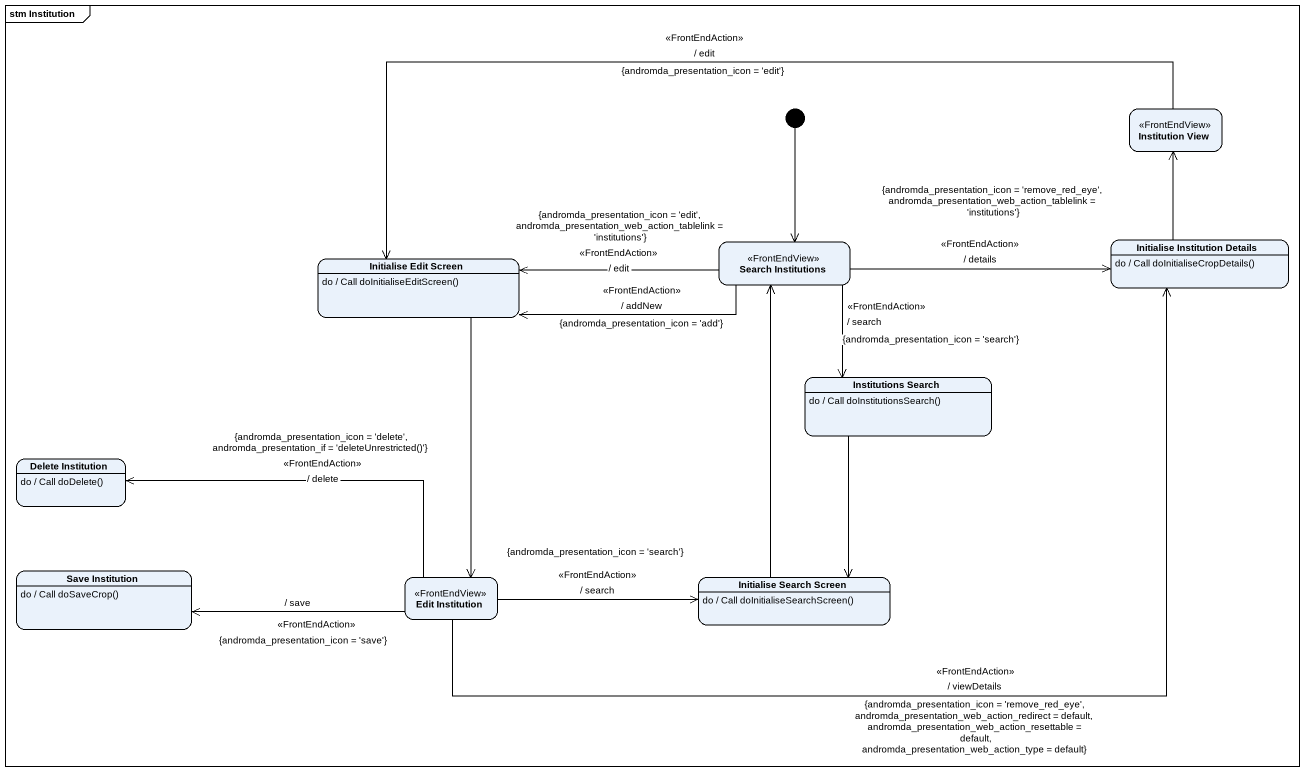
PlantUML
@startuml
mainframe stm Institution
hide empty description
state "Institution View" as Institution_View <<FrontEndView>>
state "Search Institutions" as Search_Institutions <<FrontEndView>>
state "Initialise Institution Details" as Initialise_Institution
Initialise_Institution : do / Call doInitialiseCropDetails()
state "Initialise Edit Screen" as Initialise_Edit_Screen
Initialise_Edit_Screen : do / Call doInitialiseEditScreen()
state "Institutions Search" as Institutions_Search
Institutions_Search : do / Call doInstitutionsSearch()
state "Delete Institution" as Delete_Institution
Delete_Institution : do / Call doDelete()
state "Save Institution" as Save_Institution
Save_Institution : do / Call doSaveCrop()
state "Edit Institution" as Edit_Institution <<FrontEndView>>
state "Initialise Search Screen" as Initialise_Search_Screen
Initialise_Search_Screen : do / Call doInitialiseSearchScreen()
[*] --> Search_Institutions
Institution_View -left-> Initialise_Edit_Screen : <<FrontEndAction>>\n/ edit\n{andromda_presentation_icon = 'edit'}
Search_Institutions -right-> Initialise_Institution : {andromda_presentation_icon = 'remove_red_eye', andromda_presentation_web_action_tablelink = 'institutions'}\n<<FrontEndAction>>\n/ details
Search_Institutions -left-> Initialise_Edit_Screen : {andromda_presentation_icon = 'edit', andromda_presentation_web_action_tablelink = 'institutions'}\n<<FrontEndAction>>\n/ edit
Search_Institutions -left-> Initialise_Edit_Screen : <<FrontEndAction>>\n/ addNew\n{andromda_presentation_icon = 'add'}
Search_Institutions --> Institutions_Search : <<FrontEndAction>>\n/ search\n{andromda_presentation_icon = 'search'}
Initialise_Institution -up-> Institution_View
Initialise_Edit_Screen --> Edit_Institution
Institutions_Search --> Initialise_Search_Screen
Edit_Institution -right-> Initialise_Institution : <<FrontEndAction>>\n/ viewDetails\n{andromda_presentation_icon = 'remove_red_eye', andromda_presentation_web_action_redirect = default, andromda_presentation_web_action_resettable = default, andromda_presentation_web_action_type = default}
Edit_Institution -left-> Delete_Institution : {andromda_presentation_icon = 'delete', andromda_presentation_if = 'deleteUnrestricted()'}\n<<FrontEndAction>>\n/ delete
Edit_Institution -left-> Save_Institution : / save\n<<FrontEndAction>>\n{andromda_presentation_icon = 'save'}
Edit_Institution -right-> Initialise_Search_Screen : {andromda_presentation_icon = 'search'}\n<<FrontEndAction>>\n/ search
Initialise_Search_Screen -up-> Search_Institutions
@enduml
